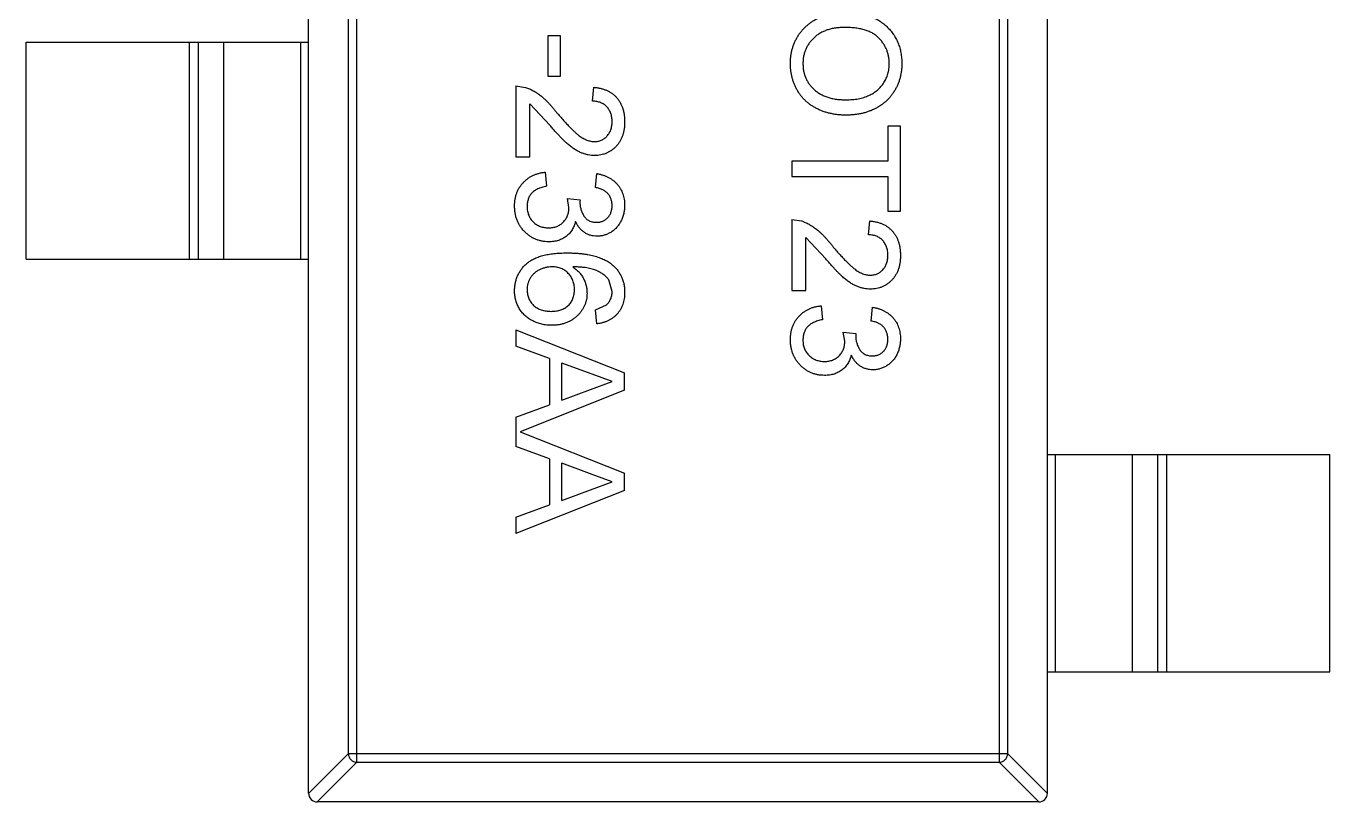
# Model space of a CAD drawing. Header units: inches. Extents: x 246 to 500, y -220 to -17.
# Drawn here: x 453.34 to 456.34, y -135.609 to -133.822 of the extents above; entities that cross this region are included whole.
import ezdxf

# ---------------------------------------------------------------- set-up
doc = ezdxf.new("R2010")
doc.units = ezdxf.units.IN
doc.header["$LTSCALE"] = 1.21
doc.header["$MEASUREMENT"] = 0
doc.layers.get('0').update_dxf_attribs({"linetype": 'CONTINUOUS'})

msp = doc.modelspace()

# ---------------------------------------------------------------- linework, layer by layer
at = {"color": 7, "linetype": 'Continuous'}
for p, q in [((453.9902, -135.5885), (453.9902, -132.6285)), ((455.6902, -135.5886), (455.6902, -132.6286)), ((454.0816, -132.7197), (454.0816, -135.4974)), ((454.1013, -135.5171), (454.1013, -132.7)), ((455.5791, -132.7), (455.5791, -135.5171)), ((455.5988, -135.4974), (455.5988, -132.7197)), ((453.3402, -134.3585), (453.3402, -133.8585)), ((453.3402, -133.8585), (453.9902, -133.8585)), ((453.7164, -134.3585), (453.7164, -133.8585)), ((453.7362, -133.8585), (453.7362, -134.3585)), ((453.7942, -133.8585), (453.7942, -134.3585)), ((453.9724, -134.3585), (453.9724, -133.8585)), ((454.57, -133.8442), (454.5411, -133.8442)), ((454.5411, -133.8442), (454.5411, -133.9371)), ((454.57, -133.9371), (454.57, -133.8442)), ((454.5411, -133.9371), (454.57, -133.9371)), ((454.4674, -133.9595), (454.4674, -134.123)), ((454.4674, -133.9595), (454.4897, -133.9629)), ((454.6437, -133.9948), (454.6469, -133.9627)), ((454.4995, -134.123), (454.4995, -134.0007)), ((454.5459, -134.0504), (454.4995, -134.0007)), ((455.352, -134.0525), (455.3232, -134.0525)), ((455.3232, -134.0525), (455.3232, -134.1326)), ((455.352, -134.248), (455.352, -134.0525)), ((454.4674, -134.123), (454.4995, -134.123)), ((454.5347, -134.1583), (454.5379, -134.1903)), ((455.3232, -134.1326), (455.102, -134.1326)), ((455.102, -134.1326), (455.102, -134.1679)), ((454.6501, -134.1935), (454.6533, -134.1615)), ((455.102, -134.1679), (455.3232, -134.1679)), ((455.3232, -134.1679), (455.3232, -134.248)), ((454.586, -134.2189), (454.6149, -134.2222)), ((454.5894, -134.2396), (454.586, -134.2189)), ((454.6149, -134.2222), (454.6145, -134.2268)), ((455.3232, -134.248), (455.352, -134.248)), ((455.102, -134.2672), (455.102, -134.4307)), ((455.102, -134.2672), (455.1243, -134.2706)), ((455.2783, -134.3025), (455.2815, -134.2704)), ((455.1341, -134.4307), (455.1341, -134.3084)), ((455.1805, -134.3581), (455.1341, -134.3084)), ((453.3402, -134.3585), (453.9902, -134.3585)), ((454.6886, -134.4333), (454.6812, -134.4061)), ((455.102, -134.4307), (455.1341, -134.4307)), ((454.6501, -134.4756), (454.6758, -134.464)), ((454.6533, -134.5076), (454.6501, -134.4756)), ((455.1694, -134.466), (455.1726, -134.498)), ((455.2847, -134.5012), (455.2879, -134.4692)), ((454.4674, -134.5215), (454.7174, -134.6207)), ((454.4674, -134.5215), (454.4674, -134.5589)), ((455.2206, -134.5265), (455.2495, -134.5299)), ((455.224, -134.5473), (455.2206, -134.5265)), ((455.2495, -134.5299), (455.2491, -134.5345)), ((454.5444, -134.5873), (454.4674, -134.5589)), ((454.5444, -134.5873), (454.5444, -134.6939)), ((454.6424, -134.6236), (454.5732, -134.598)), ((454.5732, -134.6833), (454.5732, -134.598)), ((454.6886, -134.6406), (454.6424, -134.6236)), ((454.7174, -134.6605), (454.7174, -134.6207)), ((454.7174, -134.6605), (454.4769, -134.756)), ((454.5732, -134.6833), (454.6389, -134.659)), ((454.6389, -134.659), (454.6886, -134.6406)), ((454.4674, -134.7224), (454.5444, -134.6939)), ((454.4674, -134.7224), (454.4674, -134.7897)), ((454.4769, -134.756), (454.7174, -134.8515)), ((454.5444, -134.8181), (454.4674, -134.7897)), ((454.5444, -134.8181), (454.5444, -134.9247)), ((455.6902, -134.8086), (456.3402, -134.8086)), ((455.708, -134.8086), (455.708, -135.3086)), ((455.8862, -135.3086), (455.8862, -134.8086)), ((455.9443, -135.3086), (455.9443, -134.8086)), ((455.9641, -134.8086), (455.9641, -135.3086)), ((456.3402, -135.3086), (456.3402, -134.8086)), ((454.6424, -134.8543), (454.5732, -134.8287)), ((454.5732, -134.9141), (454.5732, -134.8287)), ((454.6389, -134.8898), (454.6886, -134.8714)), ((454.6886, -134.8714), (454.6424, -134.8543)), ((454.7174, -134.8913), (454.7174, -134.8515)), ((454.7174, -134.8913), (454.4674, -134.9905)), ((454.5732, -134.9141), (454.6389, -134.8898)), ((454.4674, -134.9531), (454.5444, -134.9247)), ((454.4674, -134.9531), (454.4674, -134.9905)), ((455.6902, -135.3086), (456.3402, -135.3086)), ((453.9902, -135.5889), (454.0816, -135.4974)), ((455.5988, -135.4974), (454.0816, -135.4974)), ((455.5988, -135.4974), (455.6902, -135.5889)), ((454.1013, -135.5171), (454.0099, -135.6085)), ((454.1013, -135.5171), (455.5791, -135.5171)), ((455.6705, -135.6086), (455.5791, -135.5171)), ((455.6702, -135.6086), (454.0102, -135.6085))]:
    msp.add_line(p, q, dxfattribs=at)
for centre, start, end in [((454.0102, -135.5885), 179.9999, 269.9999), ((455.6702, -135.5886), 269.9999, 359.9999)]:
    msp.add_arc(centre, 0.02, start, end, dxfattribs=at)
for points, knots in [([(455.0988, -133.9083), (455.0989, -133.9054), (455.099, -133.8997), (455.0998, -133.8913), (455.1011, -133.8831), (455.1029, -133.8751), (455.1054, -133.8674), (455.1083, -133.8599), (455.1117, -133.8526), (455.1156, -133.8456), (455.12, -133.839), (455.1249, -133.8327), (455.1301, -133.8268), (455.1357, -133.8214), (455.1416, -133.8163), (455.148, -133.8118), (455.1548, -133.8075), (455.1619, -133.8038), (455.1692, -133.8005), (455.1767, -133.7976), (455.1843, -133.7951), (455.192, -133.7932), (455.1998, -133.7916), (455.2077, -133.7905), (455.2157, -133.7898), (455.221, -133.7897), (455.2237, -133.7897)], [0, 0, 0, 0, 0.044697, 0.088534, 0.131409, 0.173814, 0.215715, 0.257247, 0.298848, 0.340604, 0.382029, 0.42297, 0.463632, 0.504048, 0.544591, 0.584964, 0.626265, 0.667979, 0.709943, 0.751382, 0.792619, 0.833948, 0.875008, 0.916446, 0.957907, 1, 1, 1, 1]), ([(455.2237, -133.7897), (455.2288, -133.7898), (455.2385, -133.7899), (455.2527, -133.7915), (455.2661, -133.7941), (455.2787, -133.7977), (455.2904, -133.8024), (455.3013, -133.8081), (455.3113, -133.8149), (455.3205, -133.8226), (455.3286, -133.8313), (455.3358, -133.8404), (455.3418, -133.8503), (455.3468, -133.8608), (455.3506, -133.8718), (455.3532, -133.8835), (455.355, -133.8958), (455.3552, -133.9041), (455.3553, -133.9084)], [0, 0, 0, 0, 0.075226, 0.146575, 0.2145, 0.27953, 0.342403, 0.403496, 0.463762, 0.523864, 0.583252, 0.641302, 0.698898, 0.756295, 0.814628, 0.874325, 0.935783, 1, 1, 1, 1]), ([(455.2233, -133.8249), (455.2197, -133.825), (455.2127, -133.8251), (455.2024, -133.8263), (455.1928, -133.8281), (455.1836, -133.8306), (455.1751, -133.834), (455.1672, -133.8381), (455.1599, -133.8429), (455.1532, -133.8485), (455.1472, -133.8546), (455.142, -133.8611), (455.1376, -133.868), (455.134, -133.8753), (455.1311, -133.883), (455.1291, -133.891), (455.1279, -133.8994), (455.1278, -133.9052), (455.1277, -133.9081)], [0, 0, 0, 0, 0.075964, 0.148125, 0.217201, 0.2833, 0.347202, 0.4093, 0.470426, 0.531588, 0.591739, 0.650258, 0.707303, 0.764208, 0.821148, 0.879119, 0.938423, 1, 1, 1, 1]), ([(455.3264, -133.9086), (455.3263, -133.9058), (455.3262, -133.9003), (455.325, -133.8921), (455.3232, -133.8842), (455.3206, -133.8766), (455.3172, -133.8694), (455.3131, -133.8625), (455.3083, -133.8558), (455.3027, -133.8495), (455.2963, -133.8436), (455.2888, -133.8386), (455.2803, -133.8344), (455.2708, -133.8308), (455.2603, -133.8282), (455.2489, -133.8263), (455.2364, -133.8251), (455.2278, -133.825), (455.2233, -133.8249)], [0, 0, 0, 0, 0.055943, 0.110382, 0.164048, 0.216759, 0.269601, 0.323009, 0.377581, 0.433449, 0.490922, 0.550625, 0.613117, 0.679861, 0.751358, 0.828261, 0.910795, 1, 1, 1, 1]), ([(455.2266, -134.0268), (455.2235, -134.0268), (455.2174, -134.0267), (455.2083, -134.026), (455.1995, -134.0248), (455.191, -134.0231), (455.1826, -134.021), (455.1745, -134.0184), (455.1667, -134.0153), (455.1592, -134.0117), (455.152, -134.0077), (455.1452, -134.0033), (455.1389, -133.9985), (455.133, -133.9933), (455.1276, -133.9877), (455.1226, -133.9817), (455.1181, -133.9753), (455.114, -133.9685), (455.1105, -133.9615), (455.1074, -133.9543), (455.1047, -133.947), (455.1026, -133.9395), (455.1009, -133.9319), (455.0997, -133.9241), (455.099, -133.9162), (455.0989, -133.9109), (455.0988, -133.9083)], [0, 0, 0, 0, 0.04756, 0.093962, 0.139112, 0.183626, 0.227457, 0.270703, 0.313611, 0.35626, 0.398366, 0.439557, 0.480045, 0.519888, 0.559658, 0.599421, 0.639208, 0.679668, 0.72002, 0.759859, 0.79956, 0.839199, 0.878956, 0.918794, 0.959083, 1, 1, 1, 1]), ([(455.1277, -133.9081), (455.1278, -133.9111), (455.1279, -133.9169), (455.1291, -133.9255), (455.1312, -133.9336), (455.134, -133.9414), (455.1377, -133.9487), (455.1421, -133.9556), (455.1474, -133.9621), (455.1535, -133.9682), (455.1603, -133.9737), (455.1678, -133.9786), (455.176, -133.9825), (455.1849, -133.9859), (455.1944, -133.9885), (455.2047, -133.9903), (455.2156, -133.9914), (455.2231, -133.9915), (455.2269, -133.9916)], [0, 0, 0, 0, 0.061055, 0.119545, 0.176806, 0.232956, 0.288583, 0.344667, 0.401662, 0.46054, 0.520477, 0.581213, 0.643431, 0.707961, 0.775371, 0.846414, 0.921152, 1, 1, 1, 1]), ([(455.3553, -133.9084), (455.3552, -133.9112), (455.3551, -133.9168), (455.3544, -133.9251), (455.353, -133.9332), (455.3512, -133.941), (455.3489, -133.9487), (455.3462, -133.9562), (455.3427, -133.9634), (455.3389, -133.9703), (455.3346, -133.977), (455.3299, -133.9833), (455.3248, -133.9892), (455.3193, -133.9947), (455.3133, -133.9997), (455.307, -134.0044), (455.3002, -134.0087), (455.2931, -134.0125), (455.2857, -134.0159), (455.278, -134.0188), (455.27, -134.0213), (455.2618, -134.0234), (455.2534, -134.0249), (455.2447, -134.0261), (455.2357, -134.0267), (455.2297, -134.0268), (455.2266, -134.0268)], [0, 0, 0, 0, 0.043099, 0.085587, 0.126908, 0.167967, 0.20845, 0.249025, 0.289281, 0.33001, 0.370598, 0.410466, 0.450033, 0.489688, 0.529116, 0.569037, 0.609703, 0.650759, 0.692509, 0.734219, 0.776707, 0.819552, 0.863351, 0.907839, 0.953334, 1, 1, 1, 1]), ([(455.2269, -133.9916), (455.2294, -133.9916), (455.2342, -133.9915), (455.2414, -133.991), (455.2483, -133.9903), (455.255, -133.9892), (455.2614, -133.9877), (455.2676, -133.986), (455.2736, -133.9839), (455.2793, -133.9816), (455.2848, -133.979), (455.2899, -133.976), (455.2947, -133.9727), (455.2993, -133.9692), (455.3034, -133.9653), (455.3073, -133.9612), (455.3108, -133.9568), (455.3141, -133.9521), (455.317, -133.9472), (455.3195, -133.9421), (455.3217, -133.9369), (455.3234, -133.9315), (455.3247, -133.926), (455.3257, -133.9204), (455.3263, -133.9145), (455.3264, -133.9106), (455.3264, -133.9086)], [0, 0, 0, 0, 0.050852, 0.099752, 0.147438, 0.194086, 0.239171, 0.28334, 0.326577, 0.368936, 0.410572, 0.451051, 0.490877, 0.530044, 0.568937, 0.607578, 0.64642, 0.685679, 0.724799, 0.763513, 0.802173, 0.84074, 0.879649, 0.919071, 0.959098, 1, 1, 1, 1]), ([(454.4897, -133.9629), (454.4926, -133.964), (454.4986, -133.9661), (454.5072, -133.9705), (454.5157, -133.9756), (454.5227, -133.9806), (454.5282, -133.9852), (454.5326, -133.9891), (454.5371, -133.9933), (454.5416, -133.998), (454.5463, -134.0031), (454.5511, -134.0085), (454.556, -134.0144), (454.5593, -134.0184), (454.5609, -134.0205)], [0, 0, 0, 0, 0.100388, 0.204407, 0.310686, 0.422157, 0.480685, 0.543238, 0.6095, 0.679555, 0.753841, 0.831641, 0.913813, 1, 1, 1, 1]), ([(454.6469, -133.9627), (454.6497, -133.9631), (454.6551, -133.9637), (454.663, -133.9653), (454.6703, -133.9675), (454.6772, -133.9702), (454.6835, -133.9735), (454.6894, -133.9773), (454.6947, -133.9818), (454.6995, -133.9867), (454.7037, -133.9922), (454.7074, -133.9981), (454.7105, -134.0045), (454.7131, -134.0113), (454.715, -134.0186), (454.7164, -134.0263), (454.7173, -134.0344), (454.7174, -134.04), (454.7174, -134.0429)], [0, 0, 0, 0, 0.070675, 0.137493, 0.201473, 0.262869, 0.32255, 0.380737, 0.43822, 0.495487, 0.553484, 0.611346, 0.670644, 0.731587, 0.794183, 0.859445, 0.928208, 1, 1, 1, 1]), ([(454.6886, -134.0422), (454.6885, -134.0404), (454.6885, -134.037), (454.6879, -134.0321), (454.687, -134.0273), (454.6857, -134.0229), (454.684, -134.0187), (454.6819, -134.0148), (454.6795, -134.0111), (454.6767, -134.0078), (454.6736, -134.0048), (454.6702, -134.0021), (454.6665, -133.9999), (454.6625, -133.9981), (454.6582, -133.9966), (454.6536, -133.9955), (454.6488, -133.995), (454.6454, -133.9949), (454.6437, -133.9948)], [0, 0, 0, 0, 0.070696, 0.138358, 0.20337, 0.2657, 0.327256, 0.386512, 0.445858, 0.505173, 0.56378, 0.622343, 0.680824, 0.739795, 0.800801, 0.864239, 0.930631, 1, 1, 1, 1]), ([(454.5609, -134.0205), (454.5636, -134.0238), (454.5689, -134.0299), (454.5766, -134.0387), (454.5838, -134.0467), (454.5905, -134.0538), (454.5968, -134.0601), (454.6026, -134.0655), (454.6078, -134.0702), (454.6127, -134.0741), (454.6173, -134.0774), (454.6218, -134.0801), (454.6263, -134.0825), (454.6307, -134.0844), (454.6351, -134.0859), (454.6395, -134.0869), (454.6438, -134.0876), (454.6467, -134.0877), (454.6481, -134.0877)], [0, 0, 0, 0, 0.11141, 0.214526, 0.309417, 0.396087, 0.474284, 0.544374, 0.60642, 0.660582, 0.709794, 0.756451, 0.800767, 0.843168, 0.884295, 0.923885, 0.962359, 1, 1, 1, 1]), ([(454.6484, -134.1198), (454.6459, -134.1197), (454.641, -134.1196), (454.6336, -134.1185), (454.6263, -134.1167), (454.6189, -134.1142), (454.6116, -134.1109), (454.6041, -134.1067), (454.5964, -134.1014), (454.5899, -134.0964), (454.5844, -134.0917), (454.5799, -134.0876), (454.5751, -134.0828), (454.5699, -134.0775), (454.5644, -134.0715), (454.5585, -134.0651), (454.5523, -134.0579), (454.548, -134.053), (454.5459, -134.0504)], [0, 0, 0, 0, 0.057945, 0.116018, 0.174826, 0.234683, 0.296827, 0.364061, 0.436192, 0.51426, 0.556976, 0.604856, 0.657675, 0.715751, 0.77884, 0.847501, 0.921228, 1, 1, 1, 1]), ([(454.6481, -134.0877), (454.6495, -134.0877), (454.6523, -134.0876), (454.6563, -134.087), (454.6602, -134.0861), (454.6639, -134.0846), (454.6674, -134.0829), (454.6708, -134.0807), (454.6739, -134.0781), (454.6769, -134.0751), (454.6797, -134.0719), (454.682, -134.0683), (454.6841, -134.0646), (454.6858, -134.0606), (454.687, -134.0563), (454.6879, -134.0518), (454.6885, -134.0471), (454.6885, -134.0438), (454.6886, -134.0422)], [0, 0, 0, 0, 0.061762, 0.121174, 0.179421, 0.236843, 0.294322, 0.353191, 0.412721, 0.474522, 0.537057, 0.599591, 0.662367, 0.725246, 0.790316, 0.857724, 0.927232, 1, 1, 1, 1]), ([(454.7174, -134.0429), (454.7174, -134.0458), (454.7173, -134.0514), (454.7163, -134.0596), (454.7148, -134.0673), (454.7126, -134.0747), (454.7098, -134.0815), (454.7064, -134.0878), (454.7024, -134.0937), (454.6977, -134.0991), (454.6926, -134.104), (454.6872, -134.1082), (454.6814, -134.1118), (454.6755, -134.1148), (454.6691, -134.117), (454.6625, -134.1186), (454.6555, -134.1197), (454.6508, -134.1198), (454.6484, -134.1198)], [0, 0, 0, 0, 0.074712, 0.145539, 0.213339, 0.278615, 0.342094, 0.40389, 0.465063, 0.526577, 0.587328, 0.64638, 0.704345, 0.761672, 0.819418, 0.878039, 0.937796, 1, 1, 1, 1]), ([(454.4642, -134.236), (454.4643, -134.2334), (454.4644, -134.2282), (454.4654, -134.2207), (454.4668, -134.2134), (454.469, -134.2066), (454.4717, -134.2), (454.4752, -134.1938), (454.4792, -134.1879), (454.4838, -134.1825), (454.4889, -134.1774), (454.4943, -134.1729), (454.5002, -134.1691), (454.5064, -134.1657), (454.513, -134.1629), (454.5199, -134.1608), (454.5272, -134.1592), (454.5322, -134.1586), (454.5347, -134.1583)], [0, 0, 0, 0, 0.067794, 0.133464, 0.196934, 0.258481, 0.319787, 0.380431, 0.44099, 0.502867, 0.564806, 0.625526, 0.685604, 0.746041, 0.807347, 0.869717, 0.93379, 1, 1, 1, 1]), ([(454.6533, -134.1615), (454.6558, -134.162), (454.6607, -134.1629), (454.6677, -134.165), (454.6743, -134.1674), (454.6804, -134.1703), (454.6862, -134.1736), (454.6914, -134.1774), (454.6963, -134.1816), (454.7007, -134.1862), (454.7047, -134.1912), (454.7081, -134.1966), (454.711, -134.2022), (454.7133, -134.2081), (454.7152, -134.2143), (454.7165, -134.2208), (454.7173, -134.2276), (454.7174, -134.2322), (454.7174, -134.2346)], [0, 0, 0, 0, 0.071036, 0.139343, 0.204958, 0.268332, 0.330129, 0.390664, 0.450861, 0.510587, 0.570374, 0.629455, 0.687994, 0.747581, 0.807839, 0.870034, 0.93381, 1, 1, 1, 1]), ([(454.5379, -134.1903), (454.536, -134.1907), (454.5323, -134.1916), (454.527, -134.1932), (454.522, -134.1948), (454.5175, -134.1969), (454.5134, -134.1989), (454.5097, -134.2013), (454.5064, -134.2039), (454.5036, -134.2067), (454.5011, -134.2097), (454.4989, -134.2129), (454.4971, -134.2163), (454.4957, -134.2201), (454.4945, -134.224), (454.4937, -134.2282), (454.4931, -134.2326), (454.4931, -134.2356), (454.4931, -134.2372)], [0, 0, 0, 0, 0.082566, 0.15976, 0.233155, 0.301356, 0.365752, 0.426437, 0.484185, 0.539549, 0.593156, 0.647048, 0.701446, 0.757, 0.81384, 0.873058, 0.934963, 1, 1, 1, 1]), ([(454.6886, -134.2356), (454.6885, -134.2329), (454.6883, -134.2277), (454.6864, -134.2203), (454.6834, -134.2136), (454.6798, -134.2086), (454.6764, -134.2051), (454.6736, -134.2027), (454.6704, -134.2005), (454.6669, -134.1986), (454.6631, -134.197), (454.6591, -134.1955), (454.6547, -134.1943), (454.6517, -134.1938), (454.6501, -134.1935)], [0, 0, 0, 0, 0.127797, 0.246795, 0.362284, 0.477652, 0.536237, 0.59559, 0.656344, 0.719085, 0.784349, 0.852876, 0.924551, 1, 1, 1, 1]), ([(454.5427, -134.3185), (454.54, -134.3185), (454.5347, -134.3183), (454.5269, -134.3172), (454.5195, -134.3153), (454.5123, -134.3128), (454.5054, -134.3095), (454.4989, -134.3054), (454.4927, -134.3006), (454.4869, -134.2952), (454.4816, -134.2892), (454.4769, -134.2828), (454.473, -134.2759), (454.4698, -134.2687), (454.4673, -134.2611), (454.4655, -134.2531), (454.4644, -134.2447), (454.4643, -134.239), (454.4642, -134.236)], [0, 0, 0, 0, 0.063503, 0.124805, 0.18492, 0.244376, 0.303775, 0.364133, 0.425376, 0.488388, 0.551743, 0.61386, 0.67564, 0.737737, 0.800417, 0.864658, 0.930985, 1, 1, 1, 1]), ([(454.4931, -134.2372), (454.4931, -134.239), (454.4931, -134.2426), (454.4939, -134.2478), (454.495, -134.2527), (454.4966, -134.2573), (454.4986, -134.2617), (454.5011, -134.2657), (454.504, -134.2696), (454.5073, -134.2731), (454.511, -134.2762), (454.5149, -134.279), (454.5191, -134.2813), (454.5234, -134.2832), (454.528, -134.2846), (454.5328, -134.2857), (454.5378, -134.2864), (454.5412, -134.2864), (454.5429, -134.2865)], [0, 0, 0, 0, 0.069461, 0.135658, 0.19962, 0.261651, 0.322053, 0.38234, 0.443223, 0.50493, 0.56682, 0.6276, 0.687476, 0.747351, 0.808174, 0.870133, 0.933721, 1, 1, 1, 1]), ([(454.5429, -134.2865), (454.5446, -134.2864), (454.5478, -134.2864), (454.5525, -134.2857), (454.5571, -134.2847), (454.5613, -134.2832), (454.5654, -134.2814), (454.5693, -134.2791), (454.5729, -134.2764), (454.5763, -134.2733), (454.5794, -134.2699), (454.5821, -134.2662), (454.5843, -134.2624), (454.5862, -134.2582), (454.5877, -134.2539), (454.5887, -134.2493), (454.5893, -134.2445), (454.5894, -134.2413), (454.5894, -134.2396)], [0, 0, 0, 0, 0.067051, 0.13118, 0.193722, 0.254499, 0.314763, 0.375117, 0.436023, 0.498297, 0.560571, 0.621619, 0.681973, 0.742853, 0.804272, 0.867473, 0.932273, 1, 1, 1, 1]), ([(454.6145, -134.2268), (454.6146, -134.2297), (454.6148, -134.2355), (454.6167, -134.2439), (454.6196, -134.2519), (454.623, -134.2581), (454.6263, -134.2627), (454.6292, -134.2656), (454.6323, -134.2682), (454.6358, -134.2701), (454.6396, -134.2718), (454.6438, -134.2728), (454.6482, -134.2736), (454.6513, -134.2736), (454.6528, -134.2736)], [0, 0, 0, 0, 0.129789, 0.254605, 0.378435, 0.50292, 0.565018, 0.624848, 0.683448, 0.742765, 0.802757, 0.86522, 0.930779, 1, 1, 1, 1]), ([(454.6528, -134.2736), (454.6541, -134.2736), (454.6566, -134.2736), (454.6602, -134.2731), (454.6637, -134.2722), (454.667, -134.271), (454.6701, -134.2695), (454.673, -134.2677), (454.6759, -134.2655), (454.6785, -134.263), (454.6809, -134.2603), (454.6829, -134.2573), (454.6847, -134.2542), (454.6861, -134.2508), (454.6872, -134.2473), (454.688, -134.2436), (454.6885, -134.2396), (454.6886, -134.237), (454.6886, -134.2356)], [0, 0, 0, 0, 0.065093, 0.127304, 0.188122, 0.247131, 0.306077, 0.365678, 0.426103, 0.487841, 0.550317, 0.611805, 0.672737, 0.734883, 0.79768, 0.862475, 0.929775, 1, 1, 1, 1]), ([(454.7174, -134.2346), (454.7173, -134.2378), (454.7171, -134.2443), (454.7155, -134.2537), (454.7128, -134.2627), (454.709, -134.2712), (454.7044, -134.2791), (454.6989, -134.2861), (454.6926, -134.2921), (454.6855, -134.297), (454.678, -134.3008), (454.6702, -134.3037), (454.6621, -134.3054), (454.6566, -134.3056), (454.6539, -134.3057)], [0, 0, 0, 0, 0.092054, 0.181008, 0.26913, 0.357137, 0.443549, 0.526433, 0.607453, 0.688385, 0.767854, 0.845531, 0.922529, 1, 1, 1, 1]), ([(454.6043, -134.2716), (454.6038, -134.2734), (454.603, -134.2769), (454.6011, -134.282), (454.599, -134.2867), (454.5965, -134.2912), (454.5936, -134.2953), (454.5905, -134.2993), (454.5869, -134.3028), (454.583, -134.3061), (454.5789, -134.309), (454.5745, -134.3115), (454.5698, -134.3137), (454.5649, -134.3155), (454.5597, -134.3168), (454.5542, -134.3178), (454.5485, -134.3184), (454.5446, -134.3185), (454.5427, -134.3185)], [0, 0, 0, 0, 0.065828, 0.128938, 0.190858, 0.251186, 0.310974, 0.37005, 0.429672, 0.489507, 0.549975, 0.610075, 0.670915, 0.732909, 0.796711, 0.861825, 0.929892, 1, 1, 1, 1]), ([(454.6539, -134.3057), (454.6513, -134.3056), (454.6462, -134.3054), (454.6387, -134.3037), (454.6316, -134.301), (454.6248, -134.2972), (454.6186, -134.2924), (454.6131, -134.2864), (454.6082, -134.2795), (454.6056, -134.2743), (454.6043, -134.2716)], [0, 0, 0, 0, 0.121951, 0.240787, 0.35855, 0.479066, 0.601519, 0.727551, 0.859932, 1, 1, 1, 1]), ([(455.1243, -134.2706), (455.1272, -134.2716), (455.1332, -134.2738), (455.1418, -134.2782), (455.1503, -134.2833), (455.1573, -134.2883), (455.1629, -134.2929), (455.1672, -134.2968), (455.1717, -134.301), (455.1762, -134.3057), (455.1809, -134.3108), (455.1857, -134.3162), (455.1906, -134.322), (455.1939, -134.3261), (455.1955, -134.3282)], [0, 0, 0, 0, 0.100388, 0.204407, 0.310686, 0.422157, 0.480685, 0.543238, 0.6095, 0.679555, 0.753841, 0.831641, 0.913813, 1, 1, 1, 1]), ([(455.2815, -134.2704), (455.2843, -134.2708), (455.2898, -134.2714), (455.2976, -134.273), (455.305, -134.2752), (455.3118, -134.2779), (455.3181, -134.2812), (455.324, -134.285), (455.3293, -134.2895), (455.3341, -134.2944), (455.3383, -134.2999), (455.342, -134.3058), (455.3451, -134.3122), (455.3477, -134.319), (455.3496, -134.3263), (455.351, -134.334), (455.3519, -134.3421), (455.352, -134.3477), (455.352, -134.3506)], [0, 0, 0, 0, 0.070675, 0.137493, 0.201473, 0.262869, 0.32255, 0.380737, 0.43822, 0.495487, 0.553484, 0.611346, 0.670644, 0.731587, 0.794183, 0.859445, 0.928208, 1, 1, 1, 1]), ([(455.3232, -134.3499), (455.3232, -134.3481), (455.3231, -134.3447), (455.3225, -134.3398), (455.3216, -134.335), (455.3203, -134.3306), (455.3186, -134.3264), (455.3165, -134.3225), (455.3142, -134.3188), (455.3113, -134.3155), (455.3082, -134.3125), (455.3048, -134.3098), (455.3011, -134.3076), (455.2971, -134.3058), (455.2928, -134.3043), (455.2882, -134.3032), (455.2834, -134.3027), (455.28, -134.3025), (455.2783, -134.3025)], [0, 0, 0, 0, 0.070696, 0.138358, 0.20337, 0.2657, 0.327256, 0.386512, 0.445858, 0.505173, 0.56378, 0.622343, 0.680824, 0.739795, 0.800801, 0.864239, 0.930631, 1, 1, 1, 1]), ([(455.1955, -134.3282), (455.1983, -134.3314), (455.2035, -134.3376), (455.2112, -134.3464), (455.2184, -134.3544), (455.2251, -134.3615), (455.2314, -134.3678), (455.2372, -134.3732), (455.2424, -134.3779), (455.2473, -134.3818), (455.2519, -134.3851), (455.2564, -134.3878), (455.2609, -134.3901), (455.2653, -134.3921), (455.2697, -134.3936), (455.2741, -134.3946), (455.2784, -134.3953), (455.2813, -134.3954), (455.2827, -134.3954)], [0, 0, 0, 0, 0.11141, 0.214526, 0.309417, 0.396087, 0.474284, 0.544374, 0.60642, 0.660582, 0.709794, 0.756451, 0.800767, 0.843168, 0.884295, 0.923885, 0.962359, 1, 1, 1, 1]), ([(454.4642, -134.4318), (454.4643, -134.4286), (454.4645, -134.4224), (454.4658, -134.4134), (454.468, -134.4048), (454.4711, -134.3966), (454.475, -134.3888), (454.4799, -134.3816), (454.4856, -134.3747), (454.4922, -134.3684), (454.4998, -134.3626), (454.5086, -134.3577), (454.5185, -134.3535), (454.5295, -134.35), (454.5417, -134.3474), (454.555, -134.3455), (454.5693, -134.3444), (454.5793, -134.3442), (454.5845, -134.3442)], [0, 0, 0, 0, 0.056157, 0.110133, 0.162537, 0.213912, 0.265146, 0.31651, 0.369179, 0.423123, 0.479276, 0.538691, 0.601978, 0.670125, 0.74365, 0.82281, 0.908261, 1, 1, 1, 1]), ([(454.5845, -134.3442), (454.5874, -134.3442), (454.5932, -134.3442), (454.6017, -134.3446), (454.61, -134.345), (454.6179, -134.3458), (454.6255, -134.3467), (454.6328, -134.348), (454.6398, -134.3493), (454.6465, -134.3509), (454.6529, -134.3527), (454.659, -134.3548), (454.6648, -134.3569), (454.6702, -134.3594), (454.6754, -134.362), (454.6802, -134.365), (454.6848, -134.368), (454.6876, -134.3703), (454.689, -134.3714)], [0, 0, 0, 0, 0.080034, 0.157854, 0.232564, 0.304731, 0.374384, 0.441663, 0.506048, 0.568692, 0.628715, 0.687238, 0.743227, 0.797567, 0.850239, 0.901629, 0.951067, 1, 1, 1, 1]), ([(455.283, -134.4275), (455.2806, -134.4274), (455.2756, -134.4273), (455.2682, -134.4262), (455.2609, -134.4244), (455.2535, -134.4219), (455.2462, -134.4186), (455.2387, -134.4144), (455.231, -134.4091), (455.2245, -134.4041), (455.219, -134.3994), (455.2145, -134.3953), (455.2097, -134.3905), (455.2045, -134.3852), (455.199, -134.3792), (455.1931, -134.3728), (455.1869, -134.3656), (455.1827, -134.3607), (455.1805, -134.3581)], [0, 0, 0, 0, 0.057945, 0.116018, 0.174826, 0.234683, 0.296827, 0.364061, 0.436192, 0.51426, 0.556976, 0.604856, 0.657675, 0.715751, 0.77884, 0.847501, 0.921228, 1, 1, 1, 1]), ([(455.2827, -134.3954), (455.2841, -134.3954), (455.2869, -134.3953), (455.2909, -134.3947), (455.2948, -134.3938), (455.2985, -134.3923), (455.302, -134.3906), (455.3054, -134.3884), (455.3086, -134.3858), (455.3115, -134.3828), (455.3143, -134.3796), (455.3166, -134.376), (455.3187, -134.3723), (455.3204, -134.3683), (455.3216, -134.364), (455.3225, -134.3595), (455.3231, -134.3548), (455.3232, -134.3515), (455.3232, -134.3499)], [0, 0, 0, 0, 0.061762, 0.121174, 0.179421, 0.236843, 0.294322, 0.353191, 0.412721, 0.474522, 0.537057, 0.599591, 0.662367, 0.725246, 0.790316, 0.857724, 0.927232, 1, 1, 1, 1]), ([(455.352, -134.3506), (455.352, -134.3535), (455.3519, -134.3591), (455.3509, -134.3673), (455.3494, -134.375), (455.3472, -134.3823), (455.3444, -134.3892), (455.341, -134.3955), (455.337, -134.4014), (455.3323, -134.4068), (455.3272, -134.4117), (455.3218, -134.4159), (455.3161, -134.4194), (455.3101, -134.4225), (455.3037, -134.4247), (455.2971, -134.4263), (455.2902, -134.4274), (455.2854, -134.4274), (455.283, -134.4275)], [0, 0, 0, 0, 0.074712, 0.145539, 0.213339, 0.278615, 0.342094, 0.40389, 0.465063, 0.526577, 0.587328, 0.64638, 0.704345, 0.761672, 0.819418, 0.878039, 0.937796, 1, 1, 1, 1]), ([(454.5504, -134.3762), (454.5479, -134.3763), (454.5429, -134.3765), (454.5355, -134.3778), (454.5283, -134.38), (454.5213, -134.3831), (454.5149, -134.3868), (454.5091, -134.3913), (454.5042, -134.3963), (454.5001, -134.402), (454.497, -134.4082), (454.4947, -134.4148), (454.4933, -134.4219), (454.4932, -134.4268), (454.4931, -134.4293)], [0, 0, 0, 0, 0.086177, 0.171222, 0.257573, 0.34515, 0.431508, 0.513644, 0.593539, 0.672806, 0.752058, 0.831493, 0.913823, 1, 1, 1, 1]), ([(454.602, -134.4281), (454.602, -134.4263), (454.602, -134.4228), (454.6012, -134.4177), (454.6001, -134.4128), (454.5986, -134.408), (454.5966, -134.4035), (454.5941, -134.3992), (454.5911, -134.3951), (454.5878, -134.3912), (454.5842, -134.3877), (454.5802, -134.3846), (454.5759, -134.3821), (454.5713, -134.3798), (454.5665, -134.3782), (454.5614, -134.3771), (454.556, -134.3764), (454.5523, -134.3763), (454.5504, -134.3762)], [0, 0, 0, 0, 0.064812, 0.127718, 0.189086, 0.249562, 0.309738, 0.370215, 0.431085, 0.493911, 0.55657, 0.617553, 0.678119, 0.739063, 0.801665, 0.864956, 0.93089, 1, 1, 1, 1]), ([(454.5979, -134.3762), (454.6006, -134.3781), (454.6058, -134.3818), (454.6126, -134.3883), (454.6183, -134.3954), (454.6229, -134.4032), (454.6265, -134.4113), (454.629, -134.4197), (454.6306, -134.4283), (454.6308, -134.434), (454.6309, -134.437)], [0, 0, 0, 0, 0.13549, 0.265229, 0.390778, 0.51542, 0.638317, 0.759642, 0.878902, 1, 1, 1, 1]), ([(454.6812, -134.4061), (454.6794, -134.404), (454.6759, -134.3997), (454.6693, -134.3941), (454.6617, -134.3891), (454.6545, -134.3854), (454.6481, -134.3828), (454.6427, -134.3811), (454.6366, -134.3797), (454.63, -134.3785), (454.6228, -134.3776), (454.615, -134.3768), (454.6067, -134.3764), (454.6009, -134.3763), (454.5979, -134.3762)], [0, 0, 0, 0, 0.088609, 0.181893, 0.280787, 0.38702, 0.444107, 0.506454, 0.574396, 0.647656, 0.726426, 0.811458, 0.90278, 1, 1, 1, 1]), ([(454.689, -134.3714), (454.6913, -134.3734), (454.6958, -134.3774), (454.7016, -134.3842), (454.7065, -134.3915), (454.7105, -134.3993), (454.7136, -134.4076), (454.7159, -134.4164), (454.7172, -134.4258), (454.7173, -134.4322), (454.7174, -134.4355)], [0, 0, 0, 0, 0.125625, 0.247619, 0.368528, 0.488104, 0.609878, 0.735382, 0.864448, 1, 1, 1, 1]), ([(454.4931, -134.4293), (454.4931, -134.4311), (454.4932, -134.4346), (454.4939, -134.4397), (454.4951, -134.4446), (454.4967, -134.4492), (454.4989, -134.4536), (454.5014, -134.4577), (454.5045, -134.4615), (454.508, -134.4651), (454.5119, -134.4683), (454.5162, -134.4711), (454.5208, -134.4735), (454.5258, -134.4754), (454.531, -134.4769), (454.5366, -134.478), (454.5426, -134.4787), (454.5467, -134.4787), (454.5488, -134.4788)], [0, 0, 0, 0, 0.063965, 0.124854, 0.184383, 0.242748, 0.2999, 0.357059, 0.415719, 0.475258, 0.535508, 0.596291, 0.657728, 0.721052, 0.786261, 0.853834, 0.925318, 1, 1, 1, 1]), ([(454.5488, -134.4788), (454.5508, -134.4787), (454.5547, -134.4787), (454.5604, -134.478), (454.5658, -134.477), (454.5709, -134.4754), (454.5756, -134.4736), (454.58, -134.4712), (454.5841, -134.4684), (454.5878, -134.4652), (454.5912, -134.4617), (454.5941, -134.4578), (454.5966, -134.4536), (454.5986, -134.4491), (454.6001, -134.4443), (454.6012, -134.4391), (454.602, -134.4337), (454.602, -134.43), (454.602, -134.4281)], [0, 0, 0, 0, 0.072229, 0.141252, 0.207439, 0.270245, 0.331238, 0.391254, 0.450152, 0.509008, 0.567734, 0.625726, 0.683708, 0.742407, 0.803094, 0.865865, 0.931379, 1, 1, 1, 1]), ([(454.5498, -134.5108), (454.5459, -134.5107), (454.5383, -134.5105), (454.527, -134.5085), (454.5162, -134.5053), (454.5076, -134.5015), (454.5011, -134.498), (454.4965, -134.495), (454.4922, -134.4918), (454.4881, -134.4885), (454.4844, -134.4848), (454.4809, -134.4809), (454.4778, -134.4768), (454.4749, -134.4725), (454.4724, -134.4679), (454.4702, -134.4632), (454.4684, -134.4583), (454.4669, -134.4533), (454.4657, -134.4482), (454.4648, -134.4428), (454.4643, -134.4374), (454.4642, -134.4337), (454.4642, -134.4318)], [0, 0, 0, 0, 0.088899, 0.17544, 0.261633, 0.34801, 0.390819, 0.432814, 0.473776, 0.514166, 0.554107, 0.594121, 0.63362, 0.673585, 0.71348, 0.75336, 0.792891, 0.833007, 0.873643, 0.914893, 0.95695, 1, 1, 1, 1]), ([(454.6309, -134.437), (454.6308, -134.4395), (454.6307, -134.4444), (454.6296, -134.4517), (454.6278, -134.4587), (454.6254, -134.4655), (454.6221, -134.4718), (454.6183, -134.478), (454.6136, -134.4838), (454.6083, -134.4893), (454.6025, -134.4944), (454.5962, -134.4988), (454.5895, -134.5025), (454.5823, -134.5055), (454.5748, -134.5079), (454.5668, -134.5096), (454.5584, -134.5106), (454.5527, -134.5108), (454.5498, -134.5108)], [0, 0, 0, 0, 0.061347, 0.121203, 0.179863, 0.238152, 0.296252, 0.35519, 0.415676, 0.478379, 0.541524, 0.603977, 0.666513, 0.729491, 0.79371, 0.859736, 0.928449, 1, 1, 1, 1]), ([(454.7174, -134.4355), (454.7174, -134.4379), (454.7173, -134.4427), (454.7165, -134.4497), (454.7151, -134.4564), (454.7133, -134.4627), (454.7109, -134.4687), (454.708, -134.4744), (454.7045, -134.4797), (454.7005, -134.4847), (454.696, -134.4893), (454.6911, -134.4933), (454.6858, -134.4969), (454.6801, -134.5001), (454.674, -134.5027), (454.6675, -134.5049), (454.6606, -134.5065), (454.6558, -134.5073), (454.6533, -134.5076)], [0, 0, 0, 0, 0.068499, 0.134572, 0.198208, 0.259784, 0.319951, 0.379508, 0.438814, 0.498497, 0.558182, 0.617438, 0.677522, 0.737959, 0.80033, 0.86409, 0.930622, 1, 1, 1, 1]), ([(454.6758, -134.464), (454.6768, -134.4629), (454.6788, -134.4609), (454.6814, -134.4575), (454.6836, -134.4539), (454.6854, -134.4502), (454.6869, -134.4462), (454.6879, -134.4421), (454.6885, -134.4378), (454.6885, -134.4348), (454.6886, -134.4333)], [0, 0, 0, 0, 0.128545, 0.252818, 0.375212, 0.497113, 0.618546, 0.742222, 0.869458, 1, 1, 1, 1]), ([(455.0988, -134.5437), (455.0989, -134.5411), (455.099, -134.5359), (455.1, -134.5284), (455.1014, -134.5211), (455.1037, -134.5143), (455.1064, -134.5077), (455.1098, -134.5015), (455.1138, -134.4956), (455.1184, -134.4902), (455.1235, -134.4851), (455.1289, -134.4806), (455.1348, -134.4768), (455.141, -134.4734), (455.1476, -134.4706), (455.1545, -134.4685), (455.1618, -134.4669), (455.1668, -134.4663), (455.1694, -134.466)], [0, 0, 0, 0, 0.067794, 0.133464, 0.196934, 0.258481, 0.319787, 0.380431, 0.44099, 0.502867, 0.564806, 0.625526, 0.685604, 0.746041, 0.807347, 0.869717, 0.93379, 1, 1, 1, 1]), ([(455.2879, -134.4692), (455.2904, -134.4697), (455.2953, -134.4706), (455.3023, -134.4726), (455.3089, -134.4751), (455.315, -134.478), (455.3208, -134.4813), (455.3261, -134.4851), (455.3309, -134.4893), (455.3353, -134.4939), (455.3393, -134.4989), (455.3427, -134.5042), (455.3456, -134.5099), (455.3479, -134.5158), (455.3498, -134.522), (455.3511, -134.5285), (455.3519, -134.5353), (455.352, -134.5399), (455.352, -134.5423)], [0, 0, 0, 0, 0.071036, 0.139343, 0.204958, 0.268332, 0.330129, 0.390664, 0.450861, 0.510587, 0.570374, 0.629455, 0.687994, 0.747581, 0.807839, 0.870034, 0.93381, 1, 1, 1, 1]), ([(455.1726, -134.498), (455.1706, -134.4984), (455.1669, -134.4993), (455.1616, -134.5008), (455.1566, -134.5025), (455.1522, -134.5046), (455.148, -134.5066), (455.1443, -134.509), (455.1411, -134.5116), (455.1382, -134.5143), (455.1357, -134.5174), (455.1335, -134.5206), (455.1317, -134.524), (455.1303, -134.5278), (455.1291, -134.5317), (455.1283, -134.5359), (455.1278, -134.5403), (455.1277, -134.5433), (455.1277, -134.5449)], [0, 0, 0, 0, 0.082566, 0.15976, 0.233155, 0.301356, 0.365752, 0.426437, 0.484185, 0.539549, 0.593156, 0.647048, 0.701446, 0.757, 0.81384, 0.873058, 0.934963, 1, 1, 1, 1]), ([(455.3232, -134.5433), (455.3231, -134.5406), (455.3229, -134.5354), (455.321, -134.528), (455.318, -134.5213), (455.3145, -134.5163), (455.3111, -134.5128), (455.3082, -134.5104), (455.305, -134.5082), (455.3015, -134.5063), (455.2978, -134.5046), (455.2937, -134.5032), (455.2893, -134.502), (455.2863, -134.5015), (455.2847, -134.5012)], [0, 0, 0, 0, 0.127797, 0.246795, 0.362284, 0.477652, 0.536237, 0.59559, 0.656344, 0.719085, 0.784349, 0.852876, 0.924551, 1, 1, 1, 1]), ([(455.1773, -134.6262), (455.1746, -134.6261), (455.1693, -134.626), (455.1615, -134.6249), (455.1541, -134.623), (455.1469, -134.6205), (455.14, -134.6172), (455.1335, -134.6131), (455.1274, -134.6083), (455.1215, -134.6029), (455.1162, -134.5969), (455.1116, -134.5905), (455.1076, -134.5836), (455.1044, -134.5764), (455.1019, -134.5688), (455.1001, -134.5608), (455.099, -134.5524), (455.0989, -134.5466), (455.0988, -134.5437)], [0, 0, 0, 0, 0.063503, 0.124805, 0.18492, 0.244376, 0.303775, 0.364133, 0.425376, 0.488388, 0.551743, 0.61386, 0.67564, 0.737737, 0.800417, 0.864658, 0.930985, 1, 1, 1, 1]), ([(455.1277, -134.5449), (455.1277, -134.5467), (455.1278, -134.5503), (455.1285, -134.5554), (455.1296, -134.5604), (455.1312, -134.565), (455.1332, -134.5694), (455.1357, -134.5734), (455.1386, -134.5773), (455.142, -134.5807), (455.1457, -134.5839), (455.1496, -134.5867), (455.1537, -134.589), (455.158, -134.5909), (455.1626, -134.5923), (455.1674, -134.5934), (455.1724, -134.5941), (455.1758, -134.5941), (455.1775, -134.5942)], [0, 0, 0, 0, 0.069461, 0.135658, 0.19962, 0.261651, 0.322053, 0.38234, 0.443223, 0.50493, 0.56682, 0.6276, 0.687476, 0.747351, 0.808174, 0.870133, 0.933721, 1, 1, 1, 1]), ([(455.1775, -134.5942), (455.1792, -134.5941), (455.1824, -134.594), (455.1872, -134.5934), (455.1917, -134.5924), (455.196, -134.5909), (455.2, -134.5891), (455.2039, -134.5868), (455.2075, -134.5841), (455.2109, -134.581), (455.214, -134.5776), (455.2167, -134.5739), (455.219, -134.57), (455.2208, -134.5659), (455.2223, -134.5616), (455.2233, -134.557), (455.2239, -134.5522), (455.224, -134.549), (455.224, -134.5473)], [0, 0, 0, 0, 0.067051, 0.13118, 0.193722, 0.254499, 0.314763, 0.375117, 0.436023, 0.498297, 0.560571, 0.621619, 0.681973, 0.742853, 0.804272, 0.867473, 0.932273, 1, 1, 1, 1]), ([(455.2491, -134.5345), (455.2492, -134.5374), (455.2495, -134.5432), (455.2513, -134.5516), (455.2542, -134.5596), (455.2576, -134.5658), (455.2609, -134.5704), (455.2638, -134.5732), (455.2669, -134.5758), (455.2705, -134.5778), (455.2742, -134.5795), (455.2784, -134.5805), (455.2828, -134.5813), (455.2859, -134.5813), (455.2874, -134.5813)], [0, 0, 0, 0, 0.129789, 0.254605, 0.378435, 0.50292, 0.565018, 0.624848, 0.683448, 0.742765, 0.802757, 0.86522, 0.930779, 1, 1, 1, 1]), ([(455.2874, -134.5813), (455.2887, -134.5813), (455.2912, -134.5813), (455.2948, -134.5807), (455.2983, -134.5799), (455.3016, -134.5787), (455.3047, -134.5772), (455.3077, -134.5754), (455.3105, -134.5732), (455.3131, -134.5707), (455.3155, -134.568), (455.3175, -134.565), (455.3193, -134.5619), (455.3207, -134.5585), (455.3218, -134.555), (455.3226, -134.5512), (455.3231, -134.5473), (455.3232, -134.5446), (455.3232, -134.5433)], [0, 0, 0, 0, 0.065093, 0.127304, 0.188122, 0.247131, 0.306077, 0.365678, 0.426103, 0.487841, 0.550317, 0.611805, 0.672737, 0.734883, 0.79768, 0.862475, 0.929775, 1, 1, 1, 1]), ([(455.352, -134.5423), (455.3519, -134.5455), (455.3517, -134.5519), (455.3501, -134.5614), (455.3474, -134.5704), (455.3436, -134.5789), (455.339, -134.5868), (455.3335, -134.5938), (455.3272, -134.5998), (455.3201, -134.6047), (455.3126, -134.6085), (455.3048, -134.6114), (455.2967, -134.6131), (455.2912, -134.6133), (455.2885, -134.6134)], [0, 0, 0, 0, 0.092054, 0.181008, 0.26913, 0.357137, 0.443549, 0.526433, 0.607453, 0.688385, 0.767854, 0.845531, 0.922529, 1, 1, 1, 1]), ([(455.2389, -134.5793), (455.2385, -134.5811), (455.2376, -134.5846), (455.2357, -134.5896), (455.2336, -134.5944), (455.2311, -134.5989), (455.2283, -134.603), (455.2251, -134.607), (455.2215, -134.6105), (455.2177, -134.6137), (455.2135, -134.6167), (455.2091, -134.6192), (455.2044, -134.6214), (455.1995, -134.6232), (455.1943, -134.6245), (455.1888, -134.6255), (455.1831, -134.6261), (455.1792, -134.6262), (455.1773, -134.6262)], [0, 0, 0, 0, 0.065828, 0.128938, 0.190858, 0.251186, 0.310974, 0.37005, 0.429672, 0.489507, 0.549975, 0.610075, 0.670915, 0.732909, 0.796711, 0.861825, 0.929892, 1, 1, 1, 1]), ([(455.2885, -134.6134), (455.2859, -134.6133), (455.2808, -134.6131), (455.2733, -134.6114), (455.2662, -134.6087), (455.2595, -134.6049), (455.2532, -134.6001), (455.2477, -134.5941), (455.2428, -134.5872), (455.2402, -134.582), (455.2389, -134.5793)], [0, 0, 0, 0, 0.121951, 0.240787, 0.35855, 0.479066, 0.601519, 0.727551, 0.859932, 1, 1, 1, 1]), ([(454.0816, -135.4974), (454.0817, -135.5), (454.0829, -135.5051), (454.0873, -135.5115), (454.0937, -135.5159), (454.0988, -135.5171), (454.1013, -135.5171)], [0, 0, 0, 0, 0.249032, 0.5, 0.750968, 1, 1, 1, 1]), ([(455.5791, -135.5171), (455.5816, -135.5171), (455.5867, -135.5159), (455.5932, -135.5115), (455.5976, -135.5051), (455.5987, -135.5), (455.5988, -135.4974)], [0, 0, 0, 0, 0.249032, 0.5, 0.750968, 1, 1, 1, 1])]:
    msp.add_open_spline(points, degree=3, knots=knots, dxfattribs=at)

doc.saveas('drawing.dxf')
